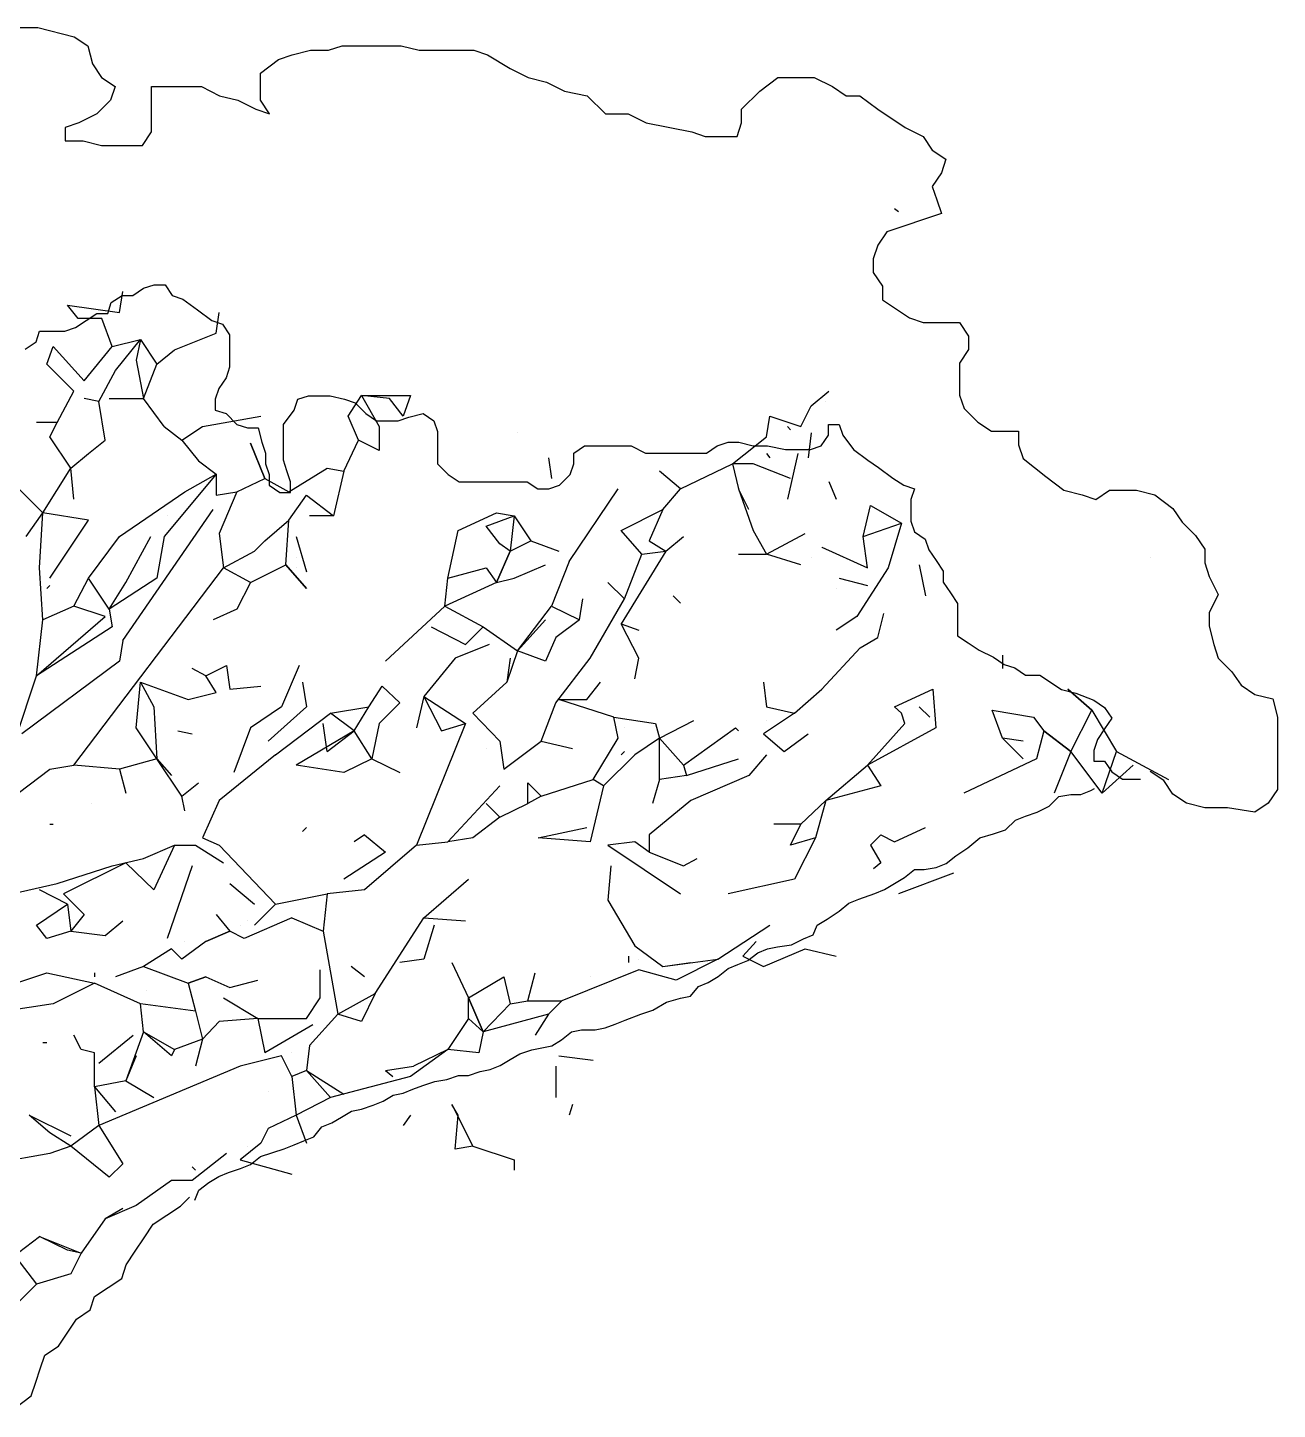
# Model space of a CAD drawing. Header units: inches. Extents: x -422522 to 22891, y -2973 to 414515.
# Drawn here: x 1768.8 to 1987.5, y -2048.2 to -1806.4 of the extents above; entities that cross this region are included whole.
import ezdxf

# ---------------------------------------------------------------- set-up
doc = ezdxf.new("R2010")
doc.units = ezdxf.units.IN
doc.header["$MEASUREMENT"] = 0
doc.layers.get('0').update_dxf_attribs({"lineweight": 40})
doc.layers.add('pino marittimo', color=7, linetype='Continuous')

# ---------------------------------------------------------------- blocks, each defined once
blk = doc.blocks.new('alberello')
at = {"layer": 'pino marittimo'}
for p, q in [((155.2091, -0.0664), (155.2164, -0.0718)), ((153.8533, -0.2481), (153.8588, -0.2118)), ((153.7806, -0.259), (153.7624, -0.2354)), ((153.7624, -0.2354), (153.8533, -0.2481)), ((153.8224, -0.259), (153.7806, -0.259)), ((153.8406, -0.3081), (153.8224, -0.259)), ((154.0223, -0.2845), (154.0278, -0.2481)), ((153.9496, -0.3135), (154.0223, -0.2845)), ((153.7261, -0.339), (153.737, -0.3081)), ((153.737, -0.3081), (153.7915, -0.3681)), ((153.7915, -0.3681), (153.8406, -0.3081)), ((153.8406, -0.3081), (153.8897, -0.2954)), ((153.846, -0.3499), (153.8897, -0.2954)), ((153.8897, -0.2954), (153.8824, -0.3317)), ((153.8897, -0.2954), (153.9187, -0.339)), ((153.9187, -0.339), (153.9496, -0.3135)), ((153.8824, -0.3317), (153.8951, -0.399)), ((153.7733, -0.3862), (153.7261, -0.339)), ((153.817, -0.4044), (153.846, -0.3499)), ((153.8951, -0.399), (153.9187, -0.339)), ((153.7443, -0.4408), (153.7733, -0.3862)), ((155.0637, -0.4117), (155.0946, -0.3862)), ((153.817, -0.4044), (153.7915, -0.399)), ((153.8279, -0.4717), (153.817, -0.4044)), ((153.8351, -0.399), (153.8951, -0.399)), ((153.9315, -0.448), (153.8951, -0.399)), ((154.2531, -0.4299), (154.2768, -0.3935)), ((154.2768, -0.3935), (154.3622, -0.3935)), ((154.3258, -0.399), (154.2768, -0.3935)), ((154.2768, -0.3935), (154.3077, -0.448)), ((154.3495, -0.4299), (154.3258, -0.399)), ((154.3622, -0.3935), (154.3495, -0.4299)), ((155.0892, -0.4044), (155.0892, -0.4044)), ((153.9987, -0.448), (154.1005, -0.4299)), ((154.2713, -0.4717), (154.2531, -0.4299)), ((154.9856, -0.4662), (154.991, -0.4299)), ((154.991, -0.4299), (155.0455, -0.448)), ((155.0455, -0.448), (155.0637, -0.4117)), ((153.7443, -0.4408), (153.7079, -0.4408)), ((153.7315, -0.4662), (153.7443, -0.4408)), ((153.9315, -0.448), (153.9624, -0.4717)), ((153.9624, -0.4717), (153.9987, -0.448)), ((154.3077, -0.448), (154.3077, -0.4898)), ((154.5494, -0.4589), (154.5494, -0.4589)), ((155.0219, -0.448), (155.0274, -0.4535)), ((155.0637, -0.4589), (155.0583, -0.5026)), ((153.7679, -0.5207), (153.7315, -0.4662)), ((153.7988, -0.4953), (153.8279, -0.4717)), ((153.9624, -0.4717), (153.9914, -0.508)), ((154.1077, -0.5389), (154.0823, -0.4771)), ((154.0823, -0.4771), (154.0823, -0.4771)), ((154.0823, -0.4771), (154.1077, -0.5389)), ((154.2459, -0.5262), (154.2713, -0.4717)), ((154.3077, -0.4898), (154.2713, -0.4717)), ((154.9256, -0.5135), (154.9856, -0.4662)), ((153.7679, -0.5207), (153.7988, -0.4953)), ((154.6039, -0.5026), (154.6094, -0.5389)), ((154.9856, -0.4953), (154.991, -0.5026)), ((155.0401, -0.4953), (155.0219, -0.5753)), ((153.7188, -0.5989), (153.7679, -0.5207)), ((153.7733, -0.5753), (153.7679, -0.5207)), ((154.0223, -0.5316), (153.9315, -0.6407)), ((153.9678, -0.5625), (154.0223, -0.5316)), ((153.9914, -0.508), (154.0223, -0.5316)), ((154.0223, -0.5316), (154.0223, -0.568)), ((154.1495, -0.5625), (154.2168, -0.5207)), ((154.2168, -0.5207), (154.2459, -0.5262)), ((154.2459, -0.5262), (154.2277, -0.6043)), ((154.8347, -0.5571), (154.7984, -0.5262)), ((154.8347, -0.5571), (154.9256, -0.5135)), ((154.9619, -0.5135), (154.9256, -0.5135)), ((154.9256, -0.5135), (154.9365, -0.5571)), ((155.0274, -0.5389), (154.9619, -0.5135)), ((154.0587, -0.5625), (154.1077, -0.5389)), ((154.1077, -0.5389), (154.1495, -0.5625)), ((155.0946, -0.5444), (155.1073, -0.5753)), ((153.677, -0.5571), (153.7188, -0.5989)), ((153.7733, -0.5753), (153.7733, -0.5753)), ((153.8533, -0.6407), (153.9678, -0.5625)), ((154.0223, -0.568), (154.0587, -0.5625)), ((154.0587, -0.5625), (154.0278, -0.6352)), ((154.1495, -0.6116), (154.1804, -0.568)), ((154.1804, -0.568), (154.2277, -0.6043)), ((154.6403, -0.6843), (154.7257, -0.5571)), ((154.8038, -0.5934), (154.8347, -0.5571)), ((154.9547, -0.5934), (154.9365, -0.5571)), ((154.9365, -0.5571), (154.9619, -0.6298)), ((153.6897, -0.6407), (153.7188, -0.5989)), ((153.7134, -0.6952), (153.7188, -0.5989)), ((153.7988, -0.6116), (153.7188, -0.5989)), ((153.8588, -0.8224), (154.0169, -0.5934)), ((153.9369, -0.6043), (153.9369, -0.6043)), ((154.2277, -0.6043), (154.1859, -0.6043)), ((154.4458, -0.6298), (154.513, -0.5989)), ((154.4949, -0.6225), (154.5439, -0.6043)), ((154.513, -0.5989), (154.5439, -0.6043)), ((154.5439, -0.6043), (154.5367, -0.6661)), ((154.5439, -0.6043), (154.573, -0.648)), ((154.7311, -0.6298), (154.8038, -0.5934)), ((154.8038, -0.5934), (154.7802, -0.648)), ((154.9547, -0.5934), (154.9547, -0.5934)), ((155.1546, -0.6407), (155.1673, -0.5862)), ((155.1673, -0.5862), (155.2218, -0.6171)), ((153.7315, -0.7134), (153.7988, -0.6116)), ((154.1077, -0.648), (154.1495, -0.6116)), ((154.1441, -0.6898), (154.1495, -0.6116)), ((154.5185, -0.6534), (154.4949, -0.6225)), ((154.5185, -0.6534), (154.4949, -0.6225)), ((155.1546, -0.6407), (155.2218, -0.6171)), ((155.2218, -0.6171), (155.1982, -0.6952)), ((153.7988, -0.7134), (153.8533, -0.6407)), ((153.8642, -0.7207), (153.9078, -0.6407)), ((153.9315, -0.6407), (153.9187, -0.7134)), ((154.0278, -0.6352), (154.035, -0.6952)), ((154.0896, -0.6661), (154.1077, -0.648)), ((154.1623, -0.6407), (154.1804, -0.7025)), ((154.4276, -0.7134), (154.4458, -0.6298)), ((154.5367, -0.6661), (154.573, -0.648)), ((154.573, -0.648), (154.6221, -0.6661)), ((154.7675, -0.6716), (154.7311, -0.6298)), ((154.7802, -0.648), (154.8093, -0.6661)), ((154.8093, -0.6661), (154.8402, -0.6407)), ((154.9619, -0.6298), (154.9856, -0.6716)), ((154.9856, -0.6716), (155.0528, -0.6352)), ((155.1619, -0.6952), (155.1546, -0.6407)), ((154.035, -0.6952), (154.0896, -0.6661)), ((154.1623, -0.677), (154.1623, -0.677)), ((154.5367, -0.6661), (154.513, -0.7207)), ((154.513, -0.7207), (154.5367, -0.6661)), ((154.5367, -0.6661), (154.5185, -0.6534)), ((154.8093, -0.6661), (154.7311, -0.7934)), ((154.7366, -0.7497), (154.7675, -0.6716)), ((154.7675, -0.6716), (154.8093, -0.6661)), ((154.9365, -0.6716), (154.9856, -0.6716)), ((155.0455, -0.6898), (154.9856, -0.6716)), ((155.0637, -0.677), (155.0637, -0.677)), ((155.0819, -0.6589), (155.0819, -0.6589)), ((155.0819, -0.6589), (155.1619, -0.6952)), ((155.658, -0.677), (155.658, -0.677)), ((153.7188, -0.7861), (153.7134, -0.6952)), ((153.7733, -1.0405), (154.035, -0.6952)), ((154.0823, -0.7207), (154.035, -0.6952)), ((154.0823, -0.7207), (154.1441, -0.6898)), ((154.1804, -0.7316), (154.1441, -0.6898)), ((154.1441, -0.6898), (154.1804, -0.7316)), ((154.1623, -0.6952), (154.1623, -0.6952)), ((154.4276, -0.7134), (154.4949, -0.6952)), ((154.4949, -0.6952), (154.513, -0.7207)), ((154.5439, -0.7134), (154.5985, -0.6898)), ((154.6403, -0.6843), (154.6094, -0.7625)), ((155.1982, -0.6952), (155.1437, -0.7806)), ((155.2527, -0.6898), (155.2636, -0.7443)), ((153.7733, -0.7625), (153.7988, -0.7134)), ((153.8351, -0.7679), (153.7988, -0.7134)), ((153.9187, -0.7134), (153.8351, -0.7679)), ((153.8351, -0.7679), (153.8642, -0.7207)), ((154.0823, -0.7207), (154.0587, -0.7679)), ((154.4222, -0.7625), (154.4276, -0.7134)), ((154.4222, -0.7625), (154.4276, -0.7134)), ((154.4222, -0.7625), (154.4276, -0.7134)), ((154.513, -0.7207), (154.4222, -0.7625)), ((154.513, -0.7207), (154.5439, -0.7134)), ((154.7366, -0.7497), (154.7075, -0.7207)), ((155.1128, -0.7134), (155.1619, -0.7261)), ((153.7315, -0.7261), (153.7261, -0.7316)), ((154.8347, -0.757), (154.822, -0.7443)), ((155.1073, -0.7316), (155.1073, -0.7316)), ((153.7733, -0.7625), (153.7188, -0.7861)), ((153.8279, -0.7806), (153.7733, -0.7625)), ((153.8351, -0.7679), (153.8406, -0.7988)), ((154.0587, -0.7679), (154.0169, -0.7861)), ((154.3186, -0.8588), (154.4222, -0.7625)), ((154.4222, -0.7625), (154.4894, -0.7988)), ((154.5494, -0.8406), (154.6094, -0.7625)), ((154.6094, -0.7625), (154.6584, -0.7861)), ((154.6584, -0.7861), (154.6639, -0.7497)), ((154.6766, -0.8533), (154.7366, -0.7497)), ((153.7079, -0.8842), (153.8279, -0.7806)), ((153.7079, -0.8842), (153.7188, -0.7861)), ((154.5985, -0.7861), (154.5494, -0.8406)), ((154.6584, -0.7861), (154.6166, -0.817)), ((154.762, -0.8533), (154.7311, -0.7934)), ((154.7311, -0.7934), (154.762, -0.8043)), ((155.1437, -0.7806), (155.1073, -0.8043)), ((155.18, -0.817), (155.1909, -0.7752)), ((153.8406, -0.7988), (153.7079, -0.8842)), ((154.3985, -0.7988), (154.4585, -0.8297)), ((154.4894, -0.7988), (154.4585, -0.8297)), ((154.4894, -0.7988), (154.5494, -0.8406)), ((154.6166, -0.817), (154.5985, -0.8588)), ((155.1491, -0.8352), (155.18, -0.817)), ((153.8588, -0.8224), (153.8533, -0.8588)), ((153.8588, -0.8224), (153.8588, -0.8224)), ((154.5003, -0.8297), (154.4403, -0.8533)), ((154.5494, -0.8406), (154.5312, -0.8951)), ((154.5985, -0.8588), (154.5494, -0.8406)), ((155.0819, -0.9079), (155.1491, -0.8352)), ((153.8533, -0.8588), (153.6825, -0.986)), ((153.7134, -0.866), (153.7134, -0.866)), ((154.0042, -0.8842), (154.0405, -0.866)), ((154.0405, -0.866), (154.046, -0.9079)), ((154.1677, -0.866), (154.1368, -0.9387)), ((154.4403, -0.8533), (154.3858, -0.9206)), ((154.5367, -0.8533), (154.5312, -0.8951)), ((154.6166, -0.9315), (154.6766, -0.8533)), ((154.7548, -0.8897), (154.762, -0.8533)), ((154.7548, -0.8897), (154.762, -0.8533)), ((155.3981, -0.8479), (155.3981, -0.8715)), ((153.6716, -0.9933), (153.7079, -0.8842)), ((154.0042, -0.8842), (153.9805, -0.8715)), ((154.0223, -0.9133), (154.0042, -0.8842)), ((153.8824, -0.9751), (153.8897, -0.8951)), ((153.8897, -0.8951), (153.9133, -0.9387)), ((153.8897, -0.8951), (153.9733, -0.926)), ((153.9733, -0.926), (154.0223, -0.9133)), ((154.046, -0.9079), (154.1005, -0.9024)), ((154.1732, -0.8951), (154.1804, -0.9387)), ((154.2895, -0.9387), (154.3131, -0.9024)), ((154.3131, -0.9024), (154.344, -0.9315)), ((154.5312, -0.8951), (154.4712, -0.9497)), ((154.6712, -0.926), (154.6948, -0.8951)), ((154.9801, -0.8951), (154.9856, -0.9387)), ((155.0346, -0.9497), (155.0819, -0.9079)), ((155.2091, -0.9387), (155.2764, -0.9079)), ((155.2764, -0.9079), (155.2818, -0.9751)), ((155.5544, -0.9442), (155.5126, -0.9079)), ((155.5126, -0.9079), (155.5544, -0.9442)), ((153.9133, -0.9387), (153.9187, -1.0296)), ((154.1368, -0.9387), (154.0823, -0.9751)), ((154.1804, -0.9387), (154.1132, -0.9987)), ((154.2222, -0.9497), (154.2895, -0.9387)), ((154.264, -0.9805), (154.2895, -0.9387)), ((154.344, -0.9315), (154.3077, -0.9678)), ((154.3858, -0.9206), (154.3731, -0.9751)), ((154.3858, -0.9206), (154.4167, -0.9805)), ((154.3858, -0.9206), (154.4585, -0.9678)), ((154.5912, -0.9987), (154.6166, -0.9315)), ((154.7184, -0.9569), (154.6221, -0.926)), ((154.6221, -0.926), (154.6712, -0.926)), ((154.9856, -0.9387), (155.0346, -0.9497)), ((155.2218, -0.9497), (155.2091, -0.9387)), ((155.2527, -0.9387), (155.2709, -0.9569)), ((154.1259, -1.0223), (154.2222, -0.9497)), ((154.264, -0.9805), (154.2222, -0.9497)), ((154.4712, -0.9497), (154.5185, -0.9987)), ((154.7257, -0.9933), (154.7184, -0.9569)), ((154.7184, -0.9569), (154.7911, -0.9678)), ((154.7984, -0.9933), (154.8584, -0.9624)), ((155.0346, -0.9497), (154.9801, -0.986)), ((154.9856, -0.9624), (154.9856, -0.9624)), ((155.2273, -0.9678), (155.2218, -0.9497)), ((155.3981, -0.9933), (155.38, -0.9442)), ((155.38, -0.9442), (155.4527, -0.9569)), ((155.4527, -0.9569), (155.4708, -0.9805)), ((155.5181, -1.0169), (155.5544, -0.9442)), ((155.5544, -0.9442), (155.5981, -1.0169)), ((153.9187, -1.0296), (153.8824, -0.9751)), ((153.9551, -0.9805), (153.9805, -0.986)), ((154.0823, -0.9751), (154.0532, -1.0532)), ((154.264, -0.9805), (154.1623, -1.0405)), ((154.2168, -1.0169), (154.2095, -0.9678)), ((154.2168, -1.0169), (154.264, -0.9805)), ((154.2949, -1.0296), (154.264, -0.9805)), ((154.3077, -0.9678), (154.2949, -1.0296)), ((154.4585, -0.9678), (154.3731, -1.1805)), ((154.4167, -0.9805), (154.4585, -0.9678)), ((154.7366, -0.9751), (154.7366, -0.9751)), ((154.7911, -0.9678), (154.7984, -0.9933)), ((154.8402, -1.0405), (154.931, -0.9751)), ((154.931, -0.9751), (154.9365, -0.9805)), ((154.9365, -0.9805), (154.931, -0.9751)), ((154.9801, -0.986), (155.0165, -1.0169)), ((155.0165, -1.0169), (155.0583, -0.986)), ((155.1619, -1.0405), (155.2273, -0.9678)), ((155.2818, -0.9751), (155.1619, -1.0405)), ((155.4708, -0.9805), (155.4581, -1.0296)), ((155.4708, -0.9805), (155.5181, -1.0169)), ((155.5181, -1.0169), (155.4708, -0.9805)), ((154.4949, -1.0114), (154.4949, -1.0114)), ((154.5185, -0.9987), (154.5258, -1.0478)), ((154.5258, -1.0478), (154.5912, -0.9987)), ((154.5912, -0.9987), (154.6457, -1.0114)), ((154.6821, -1.066), (154.7257, -0.9933)), ((154.7984, -0.9933), (154.7548, -1.0223)), ((154.7984, -1.066), (154.7984, -0.9933)), ((154.7984, -0.9933), (154.8402, -1.0405)), ((155.4345, -0.9987), (155.3981, -0.9933)), ((155.4345, -1.0296), (155.3981, -0.9933)), ((153.9187, -1.0296), (153.8533, -1.0478)), ((153.9624, -1.095), (153.9187, -1.0296)), ((153.9187, -1.0296), (153.9442, -1.0587)), ((154.1259, -1.0223), (154.0278, -1.1023)), ((154.2949, -1.0296), (154.2459, -1.0532)), ((154.2949, -1.0296), (154.344, -1.0532)), ((154.7548, -1.0223), (154.7002, -1.0769)), ((154.7366, -1.0169), (154.7311, -1.0223)), ((154.8456, -1.0587), (154.9365, -1.0296)), ((154.9856, -1.0223), (154.9547, -1.0587)), ((155.4581, -1.0296), (155.3309, -1.0896)), ((155.5181, -1.0169), (155.489, -1.0896)), ((155.5726, -1.0896), (155.5181, -1.0169)), ((155.5726, -1.0896), (155.5981, -1.0169)), ((155.5981, -1.0169), (155.6889, -1.066)), ((153.6279, -1.1259), (153.7315, -1.0478)), ((153.7315, -1.0478), (153.7733, -1.0405)), ((153.8533, -1.0478), (153.7733, -1.0405)), ((153.8533, -1.0478), (153.8642, -1.0896)), ((154.2459, -1.0532), (154.1623, -1.0405)), ((154.8456, -1.0587), (154.7984, -1.066)), ((154.8402, -1.0405), (154.8456, -1.0587)), ((154.9547, -1.0587), (154.8529, -1.1023)), ((155.0892, -1.1023), (155.1619, -1.0405)), ((155.1619, -1.0405), (155.1855, -1.0769)), ((155.6271, -1.0405), (155.5726, -1.0896)), ((153.9624, -1.095), (153.9914, -1.0714)), ((154.4276, -1.175), (154.5185, -1.0769)), ((154.5676, -1.1078), (154.5676, -1.0714)), ((154.5676, -1.0714), (154.5912, -1.095)), ((154.5912, -1.095), (154.6821, -1.066)), ((154.7002, -1.0769), (154.6766, -1.175)), ((154.7002, -1.0769), (154.6821, -1.066)), ((154.7984, -1.066), (154.7857, -1.1078)), ((155.1855, -1.0769), (155.0892, -1.1023)), ((153.8042, -1.1078), (153.8042, -1.1078)), ((153.9678, -1.1205), (153.9624, -1.095)), ((153.9624, -1.095), (153.9624, -1.095)), ((154.0278, -1.1023), (153.9987, -1.1677)), ((154.4949, -1.1078), (154.5185, -1.1314)), ((154.5185, -1.1314), (154.5676, -1.1078)), ((154.5912, -1.095), (154.5676, -1.1078)), ((154.8529, -1.1023), (154.7802, -1.1623)), ((155.0455, -1.1441), (155.0892, -1.1023)), ((155.0892, -1.1023), (155.071, -1.1677)), ((153.9678, -1.1205), (153.9678, -1.1205)), ((154.5185, -1.1314), (154.4712, -1.1677)), ((154.5185, -1.1314), (154.4712, -1.1677)), ((153.7315, -1.1441), (153.737, -1.1441)), ((154.1804, -1.1496), (154.1732, -1.1568)), ((154.5857, -1.1677), (154.6712, -1.1496)), ((155.0455, -1.1441), (154.9983, -1.1441)), ((155.0274, -1.1805), (155.0455, -1.1441)), ((155.2091, -1.175), (155.2636, -1.1496)), ((153.8951, -1.2041), (153.9496, -1.1805)), ((153.9496, -1.1805), (153.9133, -1.2586)), ((153.9496, -1.1805), (153.986, -1.1805)), ((153.986, -1.1805), (154.035, -1.2114)), ((153.9987, -1.1677), (154.0278, -1.1805)), ((154.0278, -1.1805), (154.1259, -1.2841)), ((154.2822, -1.1623), (154.264, -1.175)), ((154.2822, -1.1623), (154.3186, -1.1932)), ((154.3731, -1.1805), (154.2822, -1.2586)), ((154.3731, -1.1805), (154.4276, -1.175)), ((154.4712, -1.1677), (154.4276, -1.175)), ((154.6766, -1.175), (154.5857, -1.1677)), ((154.7548, -1.175), (154.7075, -1.1805)), ((154.7075, -1.1805), (154.8347, -1.2659)), ((154.7802, -1.1932), (154.7548, -1.175)), ((154.7802, -1.1623), (154.7802, -1.1932)), ((155.071, -1.1677), (155.0274, -1.1805)), ((155.071, -1.1677), (155.0346, -1.2404)), ((155.1855, -1.1623), (155.1673, -1.1805)), ((155.1673, -1.1805), (155.1855, -1.2114)), ((155.1855, -1.1623), (155.2091, -1.175)), ((153.8406, -1.2168), (153.8951, -1.2041)), ((154.3186, -1.1932), (154.2459, -1.2404)), ((154.7802, -1.1932), (154.8402, -1.2168)), ((154.8402, -1.2168), (154.8638, -1.2041)), ((153.7443, -1.2477), (153.8406, -1.2168)), ((153.8642, -1.2114), (153.7552, -1.2659)), ((153.9133, -1.2586), (153.8642, -1.2114)), ((153.9805, -1.2168), (153.9369, -1.344)), ((154.713, -1.2168), (154.7075, -1.2768)), ((155.1855, -1.2114), (155.1728, -1.2223)), ((155.3127, -1.2295), (155.2164, -1.2659)), ((153.6407, -1.2713), (153.7443, -1.2477)), ((154.046, -1.2477), (154.0896, -1.2841)), ((154.3858, -1.3077), (154.464, -1.2404)), ((155.0346, -1.2404), (154.9183, -1.2659)), ((153.7624, -1.2841), (153.7134, -1.2586)), ((153.7552, -1.2659), (153.7915, -1.3022)), ((154.1259, -1.2841), (154.2168, -1.2659)), ((154.2168, -1.2659), (154.2095, -1.3313)), ((154.2822, -1.2586), (154.2168, -1.2659)), ((154.7075, -1.2768), (154.7548, -1.3568)), ((153.7079, -1.3204), (153.7624, -1.2841)), ((153.7624, -1.2841), (153.7679, -1.3313)), ((153.7915, -1.3022), (153.7679, -1.3313)), ((154.0223, -1.3022), (154.046, -1.3313)), ((154.1259, -1.2841), (154.0896, -1.3204)), ((153.7261, -1.344), (153.7079, -1.3204)), ((153.8279, -1.3386), (153.8588, -1.3131)), ((154.0641, -1.3204), (154.0641, -1.3204)), ((154.155, -1.3077), (154.0714, -1.344)), ((154.0768, -1.3131), (154.0768, -1.3131)), ((154.155, -1.3077), (154.155, -1.3077)), ((154.155, -1.3077), (154.2095, -1.3313)), ((154.3004, -1.4404), (154.3858, -1.3077)), ((154.3858, -1.3077), (154.4585, -1.3131)), ((154.404, -1.3204), (154.3858, -1.3804)), ((154.9002, -1.3804), (154.991, -1.3204)), ((153.7679, -1.3313), (153.7261, -1.344)), ((153.7679, -1.3313), (153.8279, -1.3386)), ((154.0042, -1.3495), (153.9624, -1.3804)), ((153.9678, -1.3495), (153.9678, -1.3495)), ((154.0042, -1.3495), (154.046, -1.3313)), ((154.046, -1.3313), (154.0042, -1.3495)), ((154.0714, -1.344), (154.046, -1.3313)), ((154.2095, -1.3313), (154.235, -1.4767)), ((154.9674, -1.3495), (154.9438, -1.3749)), ((153.9442, -1.3622), (153.8951, -1.3931)), ((153.9624, -1.3804), (153.9442, -1.3622)), ((154.7439, -1.3749), (154.7439, -1.3858)), ((154.7548, -1.3568), (154.8038, -1.3931)), ((154.9438, -1.3749), (154.9801, -1.3931)), ((154.9801, -1.3931), (155.0528, -1.3622)), ((155.0528, -1.3622), (155.1073, -1.3749)), ((153.8951, -1.3931), (153.846, -1.4113)), ((153.8951, -1.3931), (153.9733, -1.4222)), ((154.2041, -1.4476), (154.2041, -1.3986)), ((154.2822, -1.4113), (154.2586, -1.3931)), ((154.3858, -1.3804), (154.344, -1.3858)), ((154.4349, -1.3858), (154.464, -1.4476)), ((154.762, -1.3986), (154.6275, -1.4531)), ((154.762, -1.3804), (154.762, -1.3804)), ((154.8275, -1.4167), (154.762, -1.3986)), ((154.8038, -1.3931), (154.9002, -1.3804)), ((154.8038, -1.3931), (154.8529, -1.3858)), ((154.9002, -1.3804), (154.8275, -1.4167)), ((153.6716, -1.4222), (153.7261, -1.404)), ((153.7261, -1.404), (153.8097, -1.4222)), ((153.8097, -1.4222), (153.737, -1.4585)), ((153.8097, -1.404), (153.8097, -1.4113)), ((153.8897, -1.4585), (153.8097, -1.4222)), ((154.0042, -1.4113), (153.9733, -1.4222)), ((153.9733, -1.4222), (154.0042, -1.4113)), ((153.9733, -1.4222), (153.986, -1.4713)), ((154.0042, -1.4113), (154.046, -1.4295)), ((154.046, -1.4295), (154.095, -1.4167)), ((154.464, -1.4476), (154.5258, -1.4113)), ((154.5258, -1.4113), (154.5367, -1.4585)), ((154.5676, -1.4531), (154.5803, -1.404)), ((154.6766, -1.4113), (154.6766, -1.4113)), ((153.9006, -1.4349), (153.9006, -1.4349)), ((154.035, -1.4476), (154.095, -1.484)), ((154.1804, -1.484), (154.2041, -1.4476)), ((154.235, -1.4767), (154.3004, -1.4404)), ((154.3004, -1.4404), (154.2768, -1.4894)), ((154.464, -1.484), (154.464, -1.4476)), ((154.4894, -1.5076), (154.464, -1.4476)), ((154.464, -1.4476), (154.4894, -1.5076)), ((153.737, -1.4585), (153.6534, -1.4713)), ((153.986, -1.4713), (153.8897, -1.4585)), ((153.8951, -1.5076), (153.8897, -1.4585)), ((153.986, -1.4713), (153.9987, -1.5203)), ((154.5367, -1.4585), (154.4894, -1.5076)), ((154.5367, -1.4585), (154.5676, -1.4531)), ((154.5676, -1.4531), (154.6275, -1.4531)), ((154.6275, -1.4531), (154.6039, -1.4767)), ((154.0278, -1.4894), (153.9987, -1.5203)), ((154.095, -1.484), (154.0278, -1.4894)), ((154.095, -1.484), (154.1077, -1.544)), ((154.095, -1.484), (154.1804, -1.484)), ((154.1913, -1.4949), (154.1077, -1.544)), ((154.235, -1.4767), (154.1859, -1.5312)), ((154.2768, -1.4894), (154.235, -1.4767)), ((154.464, -1.484), (154.4276, -1.5385)), ((154.4894, -1.5076), (154.464, -1.484)), ((154.6039, -1.4767), (154.4894, -1.5076)), ((154.6039, -1.4767), (154.5803, -1.5131)), ((153.7861, -1.5385), (153.7733, -1.5131)), ((153.817, -1.5621), (153.8769, -1.5131)), ((153.8951, -1.5076), (153.8642, -1.593)), ((153.8951, -1.5076), (153.9496, -1.5385)), ((153.9442, -1.5494), (153.8951, -1.5076)), ((153.9987, -1.5203), (153.9496, -1.5385)), ((153.9987, -1.5203), (153.986, -1.5676)), ((154.4894, -1.5076), (154.4821, -1.544)), ((153.7188, -1.5258), (153.7261, -1.5258)), ((153.8097, -1.544), (153.7861, -1.5385)), ((153.8097, -1.6039), (153.8097, -1.544)), ((153.9496, -1.5385), (153.9442, -1.5494)), ((154.155, -1.544), (154.155, -1.544)), ((154.1859, -1.5312), (154.1804, -1.5749)), ((154.4276, -1.5385), (154.3622, -1.5858)), ((154.4276, -1.5385), (154.3676, -1.5676)), ((154.4821, -1.544), (154.4276, -1.5385)), ((154.0641, -1.5676), (153.817, -1.6712)), ((153.8824, -1.5494), (153.8642, -1.593)), ((154.1368, -1.5494), (154.0641, -1.5676)), ((154.155, -1.5858), (154.1368, -1.5494)), ((154.3186, -1.5749), (154.3676, -1.5676)), ((154.6166, -1.5676), (154.6166, -1.6221)), ((154.6221, -1.5494), (154.6821, -1.5567)), ((153.8642, -1.593), (153.8097, -1.6039)), ((153.8642, -1.593), (153.9133, -1.6221)), ((154.1804, -1.5749), (154.155, -1.5858)), ((154.155, -1.5858), (154.1623, -1.653)), ((154.1804, -1.5749), (154.2222, -1.6221)), ((154.1804, -1.5749), (154.2459, -1.6167)), ((154.3622, -1.5858), (154.2222, -1.6221)), ((154.3186, -1.5749), (154.3313, -1.5858)), ((153.8097, -1.6039), (153.817, -1.6712)), ((153.8097, -1.6039), (153.846, -1.6476)), ((154.1132, -1.6112), (154.1132, -1.6112)), ((154.2222, -1.6221), (154.1623, -1.653)), ((154.4458, -1.653), (154.4349, -1.6348)), ((154.4349, -1.6348), (154.4712, -1.7075)), ((154.6457, -1.6348), (154.6403, -1.653)), ((153.7315, -1.6839), (153.6952, -1.653)), ((153.6952, -1.653), (153.7679, -1.6894)), ((154.1623, -1.653), (154.1132, -1.6766)), ((154.1623, -1.653), (154.1804, -1.7021)), ((154.3622, -1.653), (154.3495, -1.6712)), ((154.4403, -1.713), (154.4458, -1.653)), ((153.7679, -1.7075), (153.7315, -1.6839)), ((153.817, -1.6712), (153.7679, -1.7075)), ((153.817, -1.6712), (153.8588, -1.7384)), ((154.1132, -1.6766), (154.1005, -1.7021)), ((153.7679, -1.7075), (153.7315, -1.7202)), ((153.8351, -1.762), (153.7679, -1.7075)), ((154.1005, -1.7021), (154.0641, -1.7312)), ((154.0768, -1.7075), (154.0768, -1.7075)), ((154.4712, -1.7075), (154.4403, -1.713)), ((154.4712, -1.7075), (154.5439, -1.7312)), ((153.7315, -1.7202), (153.5989, -1.7439)), ((153.8588, -1.7384), (153.8351, -1.762)), ((154.0405, -1.7202), (153.9805, -1.7675)), ((154.0641, -1.7312), (154.155, -1.7566)), ((154.5439, -1.7312), (154.5439, -1.7493)), ((153.9805, -1.7439), (153.986, -1.7493)), ((153.9442, -1.7675), (153.8824, -1.8111)), ((153.9442, -1.7675), (153.8824, -1.8111)), ((153.9805, -1.7675), (153.9442, -1.7675)), ((153.8824, -1.8111), (153.8279, -1.8347)), ((153.8279, -1.8347), (153.7861, -1.8947)), ((153.8588, -1.8166), (153.8279, -1.8347)), ((153.6098, -1.9438), (153.7134, -1.8656)), ((153.7134, -1.8656), (153.7861, -1.8947)), ((153.7624, -1.8893), (153.7134, -1.8656)), ((153.6716, -1.902), (153.7079, -1.9492)), ((153.7861, -1.8947), (153.7624, -1.8893)), ((153.7861, -1.8947), (153.7679, -1.9311)), ((153.7679, -1.9311), (153.7079, -1.9492)), ((153.7079, -1.9492), (153.6588, -1.9983))]:
    blk.add_line(p, q, dxfattribs=at)
for points in [[(153.5834, 0.2502), (153.7105, 0.2502), (153.774, 0.2343), (153.7979, 0.2185), (153.8058, 0.1867), (153.8217, 0.1629), (153.8455, 0.147), (153.8376, 0.1232), (153.8138, 0.0994), (153.782, 0.0835), (153.7582, 0.0756), (153.7582, 0.0518), (153.7899, 0.0518), (153.8217, 0.0438), (153.8932, 0.0438), (153.9091, 0.0676), (153.9091, 0.147), (153.9965, 0.147), (154.0283, 0.1311), (154.06, 0.1232), (154.0918, 0.1073), (154.1157, 0.0994), (154.0998, 0.1232), (154.0998, 0.1708), (154.1315, 0.1946), (154.1554, 0.2026), (154.1872, 0.2105), (154.2189, 0.2105), (154.2428, 0.2185), (154.346, 0.2185), (154.3778, 0.2105), (154.4731, 0.2105), (154.497, 0.2026), (154.5367, 0.1788), (154.5685, 0.1629), (154.6003, 0.155), (154.632, 0.1391), (154.6718, 0.1311), (154.7035, 0.0994), (154.7433, 0.0994), (154.775, 0.0835), (154.8545, 0.0676), (154.8783, 0.0597), (154.9339, 0.0597), (154.9419, 0.0835), (154.9419, 0.1073), (154.9736, 0.1391), (155.0054, 0.1629), (155.069, 0.1629), (155.1008, 0.147), (155.1246, 0.1311), (155.1484, 0.1311), (155.1802, 0.1073), (155.2279, 0.0756), (155.2596, 0.0597), (155.2755, 0.0359), (155.2994, 0.02), (155.2914, -0.0038), (155.2755, -0.0276), (155.2835, -0.0514), (155.2914, -0.0753), (155.1961, -0.107), (155.1802, -0.1308), (155.1723, -0.1546), (155.1723, -0.1785), (155.1881, -0.2023), (155.1881, -0.2261), (155.2358, -0.2578), (155.2596, -0.2658), (155.3232, -0.2658), (155.3391, -0.2896), (155.3391, -0.3134), (155.3232, -0.3372), (155.3232, -0.3928), (155.3311, -0.4166), (155.355, -0.4404), (155.3788, -0.4563), (155.4265, -0.4563), (155.4265, -0.4801), (155.4344, -0.5039), (155.4741, -0.5357), (155.5059, -0.5595), (155.5377, -0.5674), (155.5615, -0.5754), (155.5854, -0.5595), (155.633, -0.5595), (155.6648, -0.5674), (155.6966, -0.5912), (155.7125, -0.6151), (155.7363, -0.6389), (155.7522, -0.6627), (155.7522, -0.6865), (155.7601, -0.7103), (155.776, -0.7421), (155.7601, -0.7738), (155.7601, -0.7976), (155.7681, -0.8294), (155.776, -0.8532), (155.7999, -0.877), (155.8157, -0.9008), (155.8396, -0.9167), (155.8714, -0.9246), (155.8793, -0.9564), (155.8793, -1.0834), (155.8634, -1.1072), (155.8396, -1.1231), (155.7919, -1.1152), (155.7522, -1.1152), (155.7204, -1.1072), (155.6966, -1.0913), (155.6807, -1.0675), (155.6569, -1.0517)], [(153.6883, -0.3125), (153.7071, -0.3), (153.7134, -0.2812), (153.7573, -0.2812), (153.7761, -0.2749), (153.7949, -0.2624), (153.8138, -0.2499), (153.8326, -0.2499), (153.8389, -0.231), (153.8577, -0.2185), (153.8765, -0.2185), (153.8953, -0.206), (153.9141, -0.1997), (153.933, -0.1997), (153.9455, -0.2185), (153.9643, -0.2248), (153.9894, -0.2436), (154.0145, -0.2624), (154.0334, -0.2687), (154.0459, -0.2875), (154.0459, -0.3439), (154.0396, -0.3627), (154.0271, -0.3815), (154.0208, -0.4003), (154.0208, -0.4191), (154.0396, -0.4254), (154.0585, -0.4442), (154.0773, -0.4505), (154.0961, -0.4505), (154.1024, -0.4756), (154.1087, -0.4944), (154.1087, -0.5132), (154.1149, -0.532), (154.1149, -0.5508), (154.1338, -0.5633), (154.1526, -0.5633), (154.1526, -0.5445), (154.1463, -0.5257), (154.14, -0.5069), (154.14, -0.4442), (154.1588, -0.4191), (154.1651, -0.4003), (154.1839, -0.3941), (154.2216, -0.3941), (154.2467, -0.4003), (154.2655, -0.4066), (154.2843, -0.4254), (154.3032, -0.4379), (154.3408, -0.4379), (154.3596, -0.4317), (154.3847, -0.4254), (154.4035, -0.4379), (154.4098, -0.4567), (154.4098, -0.5132), (154.4286, -0.532), (154.4475, -0.5445), (154.5667, -0.5445), (154.5855, -0.5571), (154.6043, -0.5571), (154.6232, -0.5508), (154.642, -0.532), (154.6482, -0.5132), (154.6482, -0.4944), (154.6671, -0.4818), (154.7486, -0.4818), (154.7737, -0.4944), (154.8804, -0.4944), (154.8992, -0.4818), (154.918, -0.4756), (154.9369, -0.4756), (154.962, -0.4818), (154.9871, -0.4818), (155.0184, -0.4881), (155.0624, -0.4881), (155.0812, -0.4818), (155.0937, -0.463), (155.0937, -0.4442), (155.1126, -0.4442), (155.1188, -0.463), (155.1377, -0.4881), (155.1627, -0.5069), (155.1816, -0.5194), (155.2067, -0.5383), (155.2255, -0.5508), (155.2443, -0.5571), (155.238, -0.5759), (155.238, -0.6135), (155.2443, -0.6323), (155.2631, -0.6448), (155.2694, -0.6636), (155.282, -0.6825), (155.2945, -0.7013), (155.2945, -0.7201), (155.3071, -0.7389), (155.3196, -0.7577), (155.3196, -0.8141), (155.3384, -0.8267), (155.3573, -0.8392), (155.3824, -0.8517), (155.4012, -0.8643), (155.42, -0.8705), (155.4388, -0.8831), (155.4639, -0.8831), (155.5016, -0.9082), (155.5267, -0.9144), (155.558, -0.927), (155.5769, -0.9395), (155.5894, -0.9583), (155.5769, -0.9771), (155.5643, -0.9959), (155.558, -1.0147), (155.558, -1.0335), (155.5769, -1.0335), (155.5894, -1.0524), (155.6082, -1.0649), (155.6396, -1.0649)], [(153.9852, -1.8021), (153.9922, -1.7847), (154.0095, -1.7709), (154.0269, -1.7605), (154.0442, -1.7535), (154.065, -1.7466), (154.0823, -1.7397), (154.0997, -1.7258), (154.1413, -1.712), (154.1586, -1.705), (154.176, -1.6981), (154.1933, -1.6912), (154.2072, -1.6738), (154.2245, -1.6669), (154.2419, -1.6565), (154.2592, -1.6461), (154.2765, -1.6427), (154.2973, -1.6357), (154.3147, -1.6288), (154.332, -1.6184), (154.3494, -1.6149), (154.3667, -1.608), (154.384, -1.6011), (154.4048, -1.5941), (154.4257, -1.5907), (154.4465, -1.5838), (154.4638, -1.5838), (154.4846, -1.5768), (154.5019, -1.5734), (154.5193, -1.5664), (154.5366, -1.556), (154.554, -1.5456), (154.5748, -1.5387), (154.5921, -1.5352), (154.6095, -1.5318), (154.6268, -1.5214), (154.6441, -1.5075), (154.6615, -1.5041), (154.6857, -1.5041), (154.7031, -1.5006), (154.7204, -1.4937), (154.7378, -1.4867), (154.7655, -1.4763), (154.7863, -1.4694), (154.8106, -1.4555), (154.8349, -1.4486), (154.8522, -1.4451), (154.8661, -1.4278), (154.8834, -1.4209), (154.9008, -1.4105), (154.9181, -1.3966), (154.9354, -1.3897), (154.9528, -1.3828), (154.9701, -1.3689), (154.9874, -1.362), (155.0048, -1.3585), (155.0291, -1.355), (155.0499, -1.3447), (155.0672, -1.3377), (155.0741, -1.3204), (155.0915, -1.31), (155.1123, -1.2961), (155.1296, -1.2823), (155.147, -1.2754), (155.1747, -1.265), (155.1921, -1.258), (155.2094, -1.2476), (155.2267, -1.2372), (155.2441, -1.2234), (155.2614, -1.2234), (155.2822, -1.2199), (155.2996, -1.213), (155.3169, -1.1991), (155.3377, -1.1853), (155.3585, -1.1679), (155.3828, -1.161), (155.4036, -1.1541), (155.4209, -1.1367), (155.4383, -1.1298), (155.4591, -1.1229), (155.4799, -1.1125), (155.4972, -1.0952), (155.518, -1.0917), (155.5354, -1.0917), (155.5527, -1.0848), (155.5596, -1.0813)], [(153.6671, -2.1682), (153.6987, -2.1444), (153.7067, -2.1207), (153.7146, -2.097), (153.7225, -2.0733), (153.7462, -2.0575), (153.7779, -2.01), (153.8016, -1.9942), (153.8095, -1.9705), (153.8333, -1.9547), (153.857, -1.9389), (153.8649, -1.9151), (153.8807, -1.8914), (153.8966, -1.8677), (153.9124, -1.844), (153.9599, -1.8123), (153.9757, -1.7965)]]:
    blk.add_lwpolyline(points, dxfattribs=at)

msp = doc.modelspace()

# ---------------------------------------------------------------- block references
at = {"xscale": 100, "yscale": 100, "zscale": 100}
msp.add_blockref('alberello', (-13600.47845, -1831.37599), dxfattribs=at)

doc.saveas('drawing.dxf')
